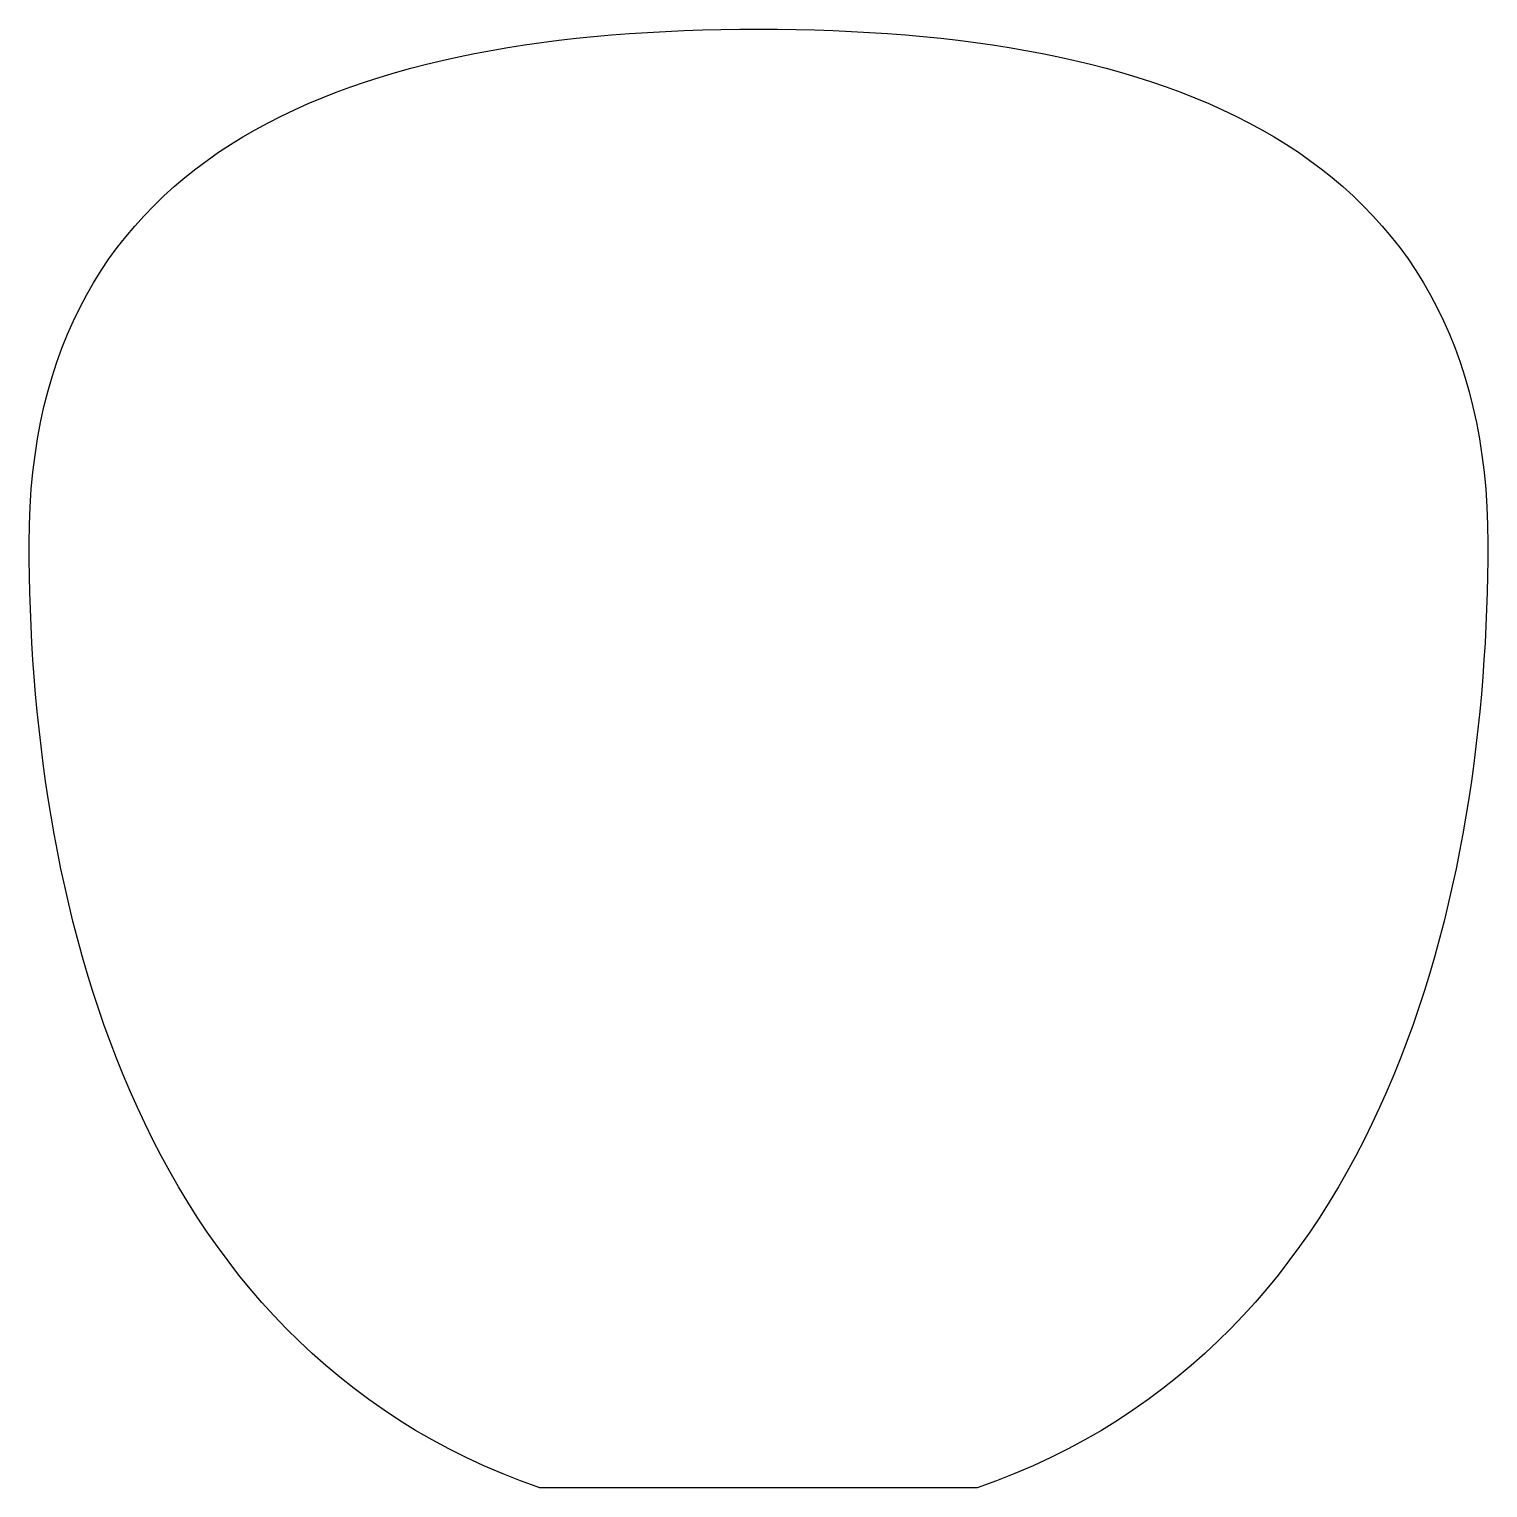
# Model space of a CAD drawing. Extents: x 55.2 to 105.2, y -75.1 to -25.1.
import ezdxf

# ---------------------------------------------------------------- set-up
doc = ezdxf.new("R2010")
doc.units = 0
doc.layers.add('EBENE_1', color=7, linetype='CONTINUOUS')

msp = doc.modelspace()

# ---------------------------------------------------------------- linework, layer by layer
at = {"layer": 'EBENE_1', "color": 1}
msp.add_open_spline([(87.681, -75.098), (101.787, -70.221), (105.18, -54.519), (105.18, -42.726), (105.18, -29.073), (93.988, -25.098), (80.181, -25.098), (66.374, -25.098), (55.18, -29.073), (55.18, -42.726), (55.18, -54.519), (58.574, -70.221), (72.681, -75.098), (72.681, -75.098), (87.681, -75.098), (87.681, -75.098)], degree=3, knots=[0, 0, 0, 0, 1, 1, 1, 2, 2, 2, 3, 3, 3, 4, 4, 4, 5, 5, 5, 5], dxfattribs=at)

doc.saveas('drawing.dxf')
